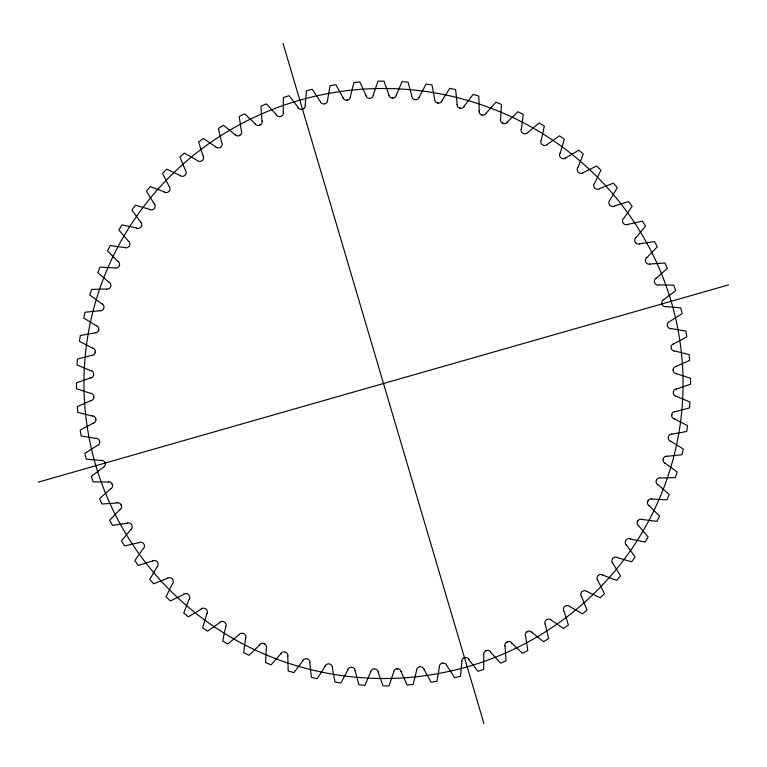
<?xml version="1.0" encoding="UTF-8"?>
<svg xmlns="http://www.w3.org/2000/svg" width="767" height="767" viewBox="0 0 767 767"><rect width="100%" height="100%" fill="white"/><g stroke="black" fill="none" stroke-linecap="round" stroke-linejoin="round"><path stroke-width="1.15" d="M305.141 105.568L306.474 90.736L308.401 90.247L312.274 89.317L320.51 101.819M461.859 661.432L460.526 676.264L458.599 676.753L454.726 677.683L446.49 665.181M93.459 374.21L93.44 374.622M673.541 392.857L673.56 392.311M287.788 656.044L288.181 670.866L291.978 672.065L293.886 672.649L302.888 660.684M479.212 111.023L478.819 96.134L476.93 95.53L473.114 94.351L464.15 106.258M327.519 100.391L330.031 85.703L331.996 85.367L335.927 84.734L343.137 97.831M439.481 666.609L436.969 681.297L435.004 681.633L431.073 682.266L423.892 669.227M95.079 351.756L95.022 352.302M671.921 415.244L671.978 414.698M266.36 647.799L265.574 662.602L269.265 664.088L271.115 664.816L281.048 653.589M500.63 119.278L501.426 104.398L495.885 102.184L486.201 113.085M350.251 96.949L353.913 82.51L357.882 82.155L359.876 82.002L366.022 95.616M416.749 670.051L413.087 684.49L411.102 684.672L407.124 684.998L400.978 671.384M98.483 329.57L98.377 330.117M668.517 437.43L668.623 436.883M245.67 637.847L243.695 652.612L245.469 653.503L249.045 655.248L259.84 644.817M521.33 129.153L523.305 114.388L521.531 113.497L517.955 111.752L507.208 122.126M373.193 95.213L377.987 81.168L381.976 81.12L383.97 81.12L389.013 95.166M393.826 671.719L389.013 685.832L387.019 685.861L383.03 685.88L378.006 671.902M663.359 459.28L663.503 458.752M541.291 140.208L544.321 126.037L539.201 122.998L527.61 132.557M225.728 626.725L222.679 640.963L227.799 644.002L239.39 634.443M396.165 95.396L402.09 81.686L408.054 82.107L411.898 96.163M370.835 671.604L364.91 685.314L362.925 685.18L358.946 684.893L355.035 670.502M656.475 480.669L656.667 480.152M206.927 613.514L202.651 627.722L205.892 630.023L207.521 631.155L219.841 622.526M560.044 153.553L564.349 139.278L561.108 136.977L559.479 135.845L547.159 144.474M419.079 97.275L426.078 84.073L428.053 84.351L431.994 84.955L434.745 99.595M347.921 669.725L340.922 682.927L338.947 682.649L335.006 682.045L332.264 667.472M647.914 501.455L648.134 500.956M189.133 599.152L183.744 612.986L186.784 615.527L188.318 616.783L201.29 609.123M577.839 167.915L583.256 154.014L580.216 151.473L578.682 150.217L565.71 157.877M441.936 100.621L449.798 88.301L455.627 89.634L457.209 104.446M325.218 666.072L317.202 678.699L315.256 678.268L311.373 677.366L309.791 662.554M637.713 521.512L637.981 521.033M172.546 583.457L166.065 596.831L168.893 599.593L170.322 600.964L183.869 594.339M594.425 183.61L600.935 170.169L598.107 167.407L596.678 166.036L583.131 172.661M157.254 566.525L149.728 579.363L152.326 582.335L153.649 583.812L167.676 578.251M609.707 200.532L617.272 187.637L615.978 186.151L613.351 183.188L599.391 188.72M143.4 548.415L134.829 560.677L137.188 563.85L138.386 565.423L152.806 560.965M623.6 218.585L632.171 206.323L628.614 201.577L614.578 205.882M636.016 237.655L645.536 226.092L643.436 222.746L642.372 221.088L627.627 224.424M130.793 529.546L121.464 540.908L124.628 545.912L139.373 542.576M120.131 509.374L109.719 520.17L111.541 523.66L112.471 525.395L127.437 523.219M646.869 257.626L657.281 246.83L656.379 245.085L654.529 241.605L639.63 243.772M110.899 488.627L99.652 498.579L100.419 500.4L101.992 504.005L117.073 502.989M656.101 278.373L667.348 268.421L666.581 266.6L665.008 262.995L649.927 264.011M103.286 467.276L91.35 476.288L92.596 480.017L93.238 481.877L108.368 482.031M663.656 299.763L675.65 290.712L673.762 285.123L659.054 284.94M239.87 135.069L239.39 135.337M527.13 631.931L527.61 631.663M97.524 445.33L84.84 453.422L85.31 455.33L86.278 459.145L101.349 460.459M669.476 321.67L682.16 313.578L681.69 311.67L680.722 307.855L665.651 306.541M260.032 124.781L259.591 124.983M506.901 642.247L507.409 642.017M93.459 423.029L80.171 430.124L81.149 435.934L95.654 438.379M673.541 343.971L686.829 336.876L685.851 331.066L671.211 328.612M485.914 650.972L486.441 650.78M91.187 400.499L77.371 406.539L77.707 410.46L77.889 412.416L92.558 416.03M675.813 366.501L689.629 360.461L689.111 354.584L674.711 351.008M302.706 108.952L302.169 109.106M464.294 658.048L464.831 657.894M38.35 482.136L728.65 284.864M90.717 377.863L76.46 382.819L76.479 386.741L76.508 388.706L90.851 393.452M676.283 389.137L690.54 384.181L690.54 382.225L690.492 378.294L676.216 373.567M442.175 663.426L442.722 663.311M91.982 355.265L77.448 359.09L77.151 363.012L77.026 364.967L90.947 370.806M674.941 411.745L689.552 407.91L689.849 403.988L689.974 402.033L676.053 396.194M347.298 99.921L346.742 99.988M671.815 434.18L686.686 431.476L687.29 427.593L687.577 425.656L674.164 418.753M94.84 332.859L80.314 335.524L80.008 337.461L79.423 341.344L92.452 348.084M396.999 668.987L397.555 668.958M666.907 456.298L681.949 454.754L682.409 452.846L683.292 449.011L670.531 441.14M99.748 310.712L85.051 312.246L83.708 317.989L96.527 325.898M392.714 97.869L392.301 97.85M106.747 289.034L91.637 289.408L90.42 293.147L89.835 295.027L101.982 303.905M660.732 477.994L675.363 477.592L677.165 471.973L665.018 463.095M415.446 99.47L415.033 99.432M351.487 667.52L352.043 667.578M651.883 499.049L666.993 499.844L667.75 498.032L669.236 494.389L657.875 484.639M114.772 267.904L100.007 267.156L97.764 272.611L109.173 282.4M437.976 102.836L437.564 102.759M125.069 247.559L110.141 245.613L108.348 249.122L107.466 250.886L118.06 261.518M641.864 519.422L656.859 521.387L657.76 519.633L659.534 516.114L648.987 505.53M460.171 107.926L459.701 107.802M136.747 228.039L121.953 224.923L119.882 228.278L118.866 229.966L128.578 241.394M630.253 538.961L645.047 542.077L646.092 540.399L648.134 537.034L638.47 525.654M481.964 114.743L481.436 114.551M149.872 209.458L135.375 205.211L134.206 206.802L131.895 210.005L140.677 222.142M617.128 557.542L631.624 561.789L633.954 558.597L635.105 556.995L626.323 544.858M503.075 123.19L502.567 122.969M263.925 643.81L264.433 644.031M164.445 191.951L150.332 186.602L147.753 189.593L146.478 191.108L154.263 203.888M602.555 575.049L616.668 580.398L617.962 578.903L620.522 575.892L612.775 563.17M180.312 175.595L166.717 169.2L163.917 171.99L162.527 173.4L169.267 186.736M586.63 591.367L600.283 597.8L601.683 596.41L604.473 593.6L597.771 580.322M197.483 160.552L184.444 153.122L181.424 155.691L179.929 156.986L185.585 170.801M569.459 606.409L582.556 613.878L584.061 612.603L587.071 610.014L581.415 596.199M215.815 146.871L203.408 138.472L200.187 140.792L198.595 141.962L203.13 156.18M551.137 620.081L563.592 628.528L568.405 625.038L564.023 611.203M235.22 134.704L223.475 125.318L218.394 128.434L221.682 142.633M531.78 632.296L543.525 641.682L546.919 639.611L548.606 638.566L545.212 624.041M255.488 124.033L244.52 113.765L240.982 115.568L239.218 116.479L241.442 131.215M511.512 642.967L522.48 653.235L526.018 651.432L527.782 650.521L525.558 635.785M276.551 114.954L266.437 103.881L262.755 105.395L260.924 106.172L261.969 121.033M490.449 652.046L500.563 663.119L502.414 662.372L506.076 660.828L505.031 645.967M298.267 107.533L289.063 95.712L285.276 96.939L283.387 97.572L283.244 112.461M468.733 659.467L477.937 671.288L479.835 670.684L483.613 669.428L483.756 654.606M120.86 504.839L121.09 505.328M111.982 484.159L112.183 484.677M104.782 462.865L104.945 463.393M283.09 43.518L483.91 723.482M99.307 441.083L99.422 441.619M95.578 418.935L95.645 419.482M673.378 370.423L673.349 369.867M93.622 396.577L93.651 397.133M461.696 661.432A3.94 3.883 1.4 0 1 464.188 657.779M464.879 657.587A3.94 3.883 1.4 0 1 468.973 659.352M442.693 663.033A3.94 3.883 1.4 0 1 446.634 665.104M439.309 666.6A3.94 3.883 1.4 0 1 442.099 663.158M420.249 666.734A3.94 3.883 1.4 0 1 424.007 669.102M416.586 670.022A3.94 3.883 1.4 0 1 419.635 666.811M397.565 668.68A3.94 3.883 1.4 0 1 401.131 671.336M393.663 671.681A3.94 3.883 1.4 0 1 396.961 668.709M374.804 668.872A3.94 3.883 1.4 0 1 378.15 671.796M370.672 671.556A3.94 3.883 1.4 0 1 374.2 668.853M352.101 667.3A3.94 3.883 1.4 0 1 355.198 670.473M347.767 669.668A3.94 3.883 1.4 0 1 351.487 667.242M329.58 663.982A3.94 3.883 1.4 0 1 332.418 667.386M325.074 666.005A3.94 3.883 1.4 0 1 328.985 663.877M307.404 658.939A3.94 3.883 1.4 0 1 309.964 662.544M302.744 660.598A3.94 3.883 1.4 0 1 306.81 658.776M285.688 652.19A3.94 3.883 1.4 0 1 287.951 655.986M280.914 653.494A3.94 3.883 1.4 0 1 285.113 651.988M264.577 643.791A3.94 3.883 1.4 0 1 266.532 647.751M259.62 644.673A3.94 3.883 1.4 0 1 263.925 643.503M244.203 633.782A3.94 3.883 1.4 0 1 245.833 637.885M239.275 634.328A3.94 3.883 1.4 0 1 243.666 633.494M224.683 622.238A3.94 3.883 1.4 0 1 225.987 626.447M219.64 622.344A3.94 3.883 1.4 0 1 224.079 621.845M206.141 609.209A3.94 3.883 1.4 0 1 207.1 613.514M201.107 608.931A3.94 3.883 1.4 0 1 205.575 608.777M188.692 594.799A3.94 3.883 1.4 0 1 189.315 599.161M183.696 594.128A3.94 3.883 1.4 0 1 188.164 594.329M172.45 579.085A3.94 3.883 1.4 0 1 172.719 583.476M167.599 578.107A3.94 3.883 1.4 0 1 172.029 578.644M157.503 562.163A3.94 3.883 1.4 0 1 157.427 566.564M152.748 560.811A3.94 3.883 1.4 0 1 157.13 561.693M143.956 544.139A3.94 3.883 1.4 0 1 143.525 548.52M139.258 542.336A3.94 3.883 1.4 0 1 143.554 543.554M131.886 525.127A3.94 3.883 1.4 0 1 131.099 529.46M127.341 522.969A3.94 3.883 1.4 0 1 131.531 524.513M121.359 505.242A3.94 3.883 1.4 0 1 120.237 509.499M117.006 502.74A3.94 3.883 1.4 0 1 121.052 504.6M112.452 484.6A3.94 3.883 1.4 0 1 110.994 488.761M108.31 481.772A3.94 3.883 1.4 0 1 112.203 483.939M105.223 463.335A3.94 3.883 1.4 0 1 103.43 467.371M101.349 460.296A3.94 3.883 1.4 0 1 105.05 462.76M99.7 441.591A3.94 3.883 1.4 0 1 97.601 445.474M96.076 438.254A3.94 3.883 1.4 0 1 99.576 440.996M95.933 419.472A3.94 3.883 1.4 0 1 93.526 423.183M92.586 415.877A3.94 3.883 1.4 0 1 95.856 418.878M93.938 397.143A3.94 3.883 1.4 0 1 91.244 400.652M90.889 393.298A3.94 3.883 1.4 0 1 93.91 396.539M93.727 374.727A3.94 3.883 1.4 0 1 90.755 378.016M90.995 370.547A3.94 3.883 1.4 0 1 93.747 374.018M95.3 352.36A3.94 3.883 1.4 0 1 92.078 355.418M92.912 347.988A3.94 3.883 1.4 0 1 95.376 351.66M98.655 330.193A3.94 3.883 1.4 0 1 95.204 332.983M96.604 325.745A3.94 3.883 1.4 0 1 98.77 329.599M103.756 308.353A3.94 3.883 1.4 0 1 100.094 310.865M102.069 303.761A3.94 3.883 1.4 0 1 103.919 307.768M110.592 286.973A3.94 3.883 1.4 0 1 106.738 289.197M109.269 282.266A3.94 3.883 1.4 0 1 110.803 286.407M119.106 266.187A3.94 3.883 1.4 0 1 115.088 268.105M118.166 261.394A3.94 3.883 1.4 0 1 119.364 265.641M129.259 246.121A3.94 3.883 1.4 0 1 125.098 247.731M128.693 241.279A3.94 3.883 1.4 0 1 129.546 245.603M140.802 222.037A3.94 3.883 1.4 0 1 141.301 226.409M140.907 227.003A3.94 3.883 1.4 0 1 136.631 228.278M154.177 208.662A3.94 3.883 1.4 0 1 149.814 209.612M154.397 203.792A3.94 3.883 1.4 0 1 154.55 208.193M169.402 186.649A3.94 3.883 1.4 0 1 169.21 191.05M168.73 191.568A3.94 3.883 1.4 0 1 164.301 192.172M184.742 175.509A3.94 3.883 1.4 0 1 180.283 175.768M185.739 170.725A3.94 3.883 1.4 0 1 185.192 175.097M201.913 160.802A3.94 3.883 1.4 0 1 197.445 160.715M203.284 156.113A3.94 3.883 1.4 0 1 202.392 160.428M220.206 147.475A3.94 3.883 1.4 0 1 215.757 147.043M221.941 142.902A3.94 3.883 1.4 0 1 220.714 147.13M239.505 135.596A3.94 3.883 1.4 0 1 235.105 134.819M241.605 131.176A3.94 3.883 1.4 0 1 240.033 135.299M262.132 121.004A3.94 3.883 1.4 0 1 260.243 124.992M259.591 125.289A3.94 3.883 1.4 0 1 255.267 124.187M283.416 112.452A3.94 3.883 1.4 0 1 281.211 116.277M280.54 116.526A3.94 3.883 1.4 0 1 276.312 115.088M305.304 105.568A3.94 3.883 1.4 0 1 302.812 109.221M302.121 109.413A3.94 3.883 1.4 0 1 298.027 107.648M324.307 103.967A3.94 3.883 1.4 0 1 320.366 101.896M327.691 100.4A3.94 3.883 1.4 0 1 324.901 103.842M346.751 100.266A3.94 3.883 1.4 0 1 342.993 97.898M350.414 96.978A3.94 3.883 1.4 0 1 347.365 100.189M369.435 98.32A3.94 3.883 1.4 0 1 365.869 95.664M373.337 95.319A3.94 3.883 1.4 0 1 370.039 98.291M392.196 98.128A3.94 3.883 1.4 0 1 388.85 95.204M396.328 95.444A3.94 3.883 1.4 0 1 392.8 98.147M414.899 99.7A3.94 3.883 1.4 0 1 411.802 96.527M419.233 97.332A3.94 3.883 1.4 0 1 415.513 99.758M437.42 103.018A3.94 3.883 1.4 0 1 434.582 99.614M441.926 100.995A3.94 3.883 1.4 0 1 438.015 103.123M459.596 108.061A3.94 3.883 1.4 0 1 457.036 104.456M464.256 106.402A3.94 3.883 1.4 0 1 460.19 108.224M481.312 114.81A3.94 3.883 1.4 0 1 479.049 111.014M486.086 113.506A3.94 3.883 1.4 0 1 481.887 115.012M507.284 122.279A3.94 3.883 1.4 0 1 502.979 123.458M502.327 123.161A3.94 3.883 1.4 0 1 500.372 119.201M522.797 133.218A3.94 3.883 1.4 0 1 521.167 129.115M527.725 132.672A3.94 3.883 1.4 0 1 523.334 133.506M547.274 144.599A3.94 3.883 1.4 0 1 542.835 145.097M542.231 144.704A3.94 3.883 1.4 0 1 540.927 140.495M565.806 158.002A3.94 3.883 1.4 0 1 561.339 158.155M560.773 157.724A3.94 3.883 1.4 0 1 559.814 153.419M583.217 172.805A3.94 3.883 1.4 0 1 578.759 172.604M578.222 172.134A3.94 3.883 1.4 0 1 577.609 167.772M594.55 187.915A3.94 3.883 1.4 0 1 594.281 183.524M599.401 188.893A3.94 3.883 1.4 0 1 594.971 188.356M609.497 204.837A3.94 3.883 1.4 0 1 609.573 200.436M614.252 206.189A3.94 3.883 1.4 0 1 609.87 205.307M627.684 224.578A3.94 3.883 1.4 0 1 623.389 223.36M622.986 222.775A3.94 3.883 1.4 0 1 623.418 218.394M639.601 243.944A3.94 3.883 1.4 0 1 635.421 242.401M635.066 241.787A3.94 3.883 1.4 0 1 635.843 237.454M649.946 264.174A3.94 3.883 1.4 0 1 645.9 262.304M645.593 261.672A3.94 3.883 1.4 0 1 646.715 257.405M658.652 285.132A3.94 3.883 1.4 0 1 654.759 282.965M654.51 282.304A3.94 3.883 1.4 0 1 655.967 278.143M661.777 303.665A3.94 3.883 1.4 0 1 663.57 299.629M665.651 306.704A3.94 3.883 1.4 0 1 661.95 304.24M667.3 325.409A3.94 3.883 1.4 0 1 669.399 321.526M670.924 328.746A3.94 3.883 1.4 0 1 667.424 326.004M671.067 347.528A3.94 3.883 1.4 0 1 673.474 343.817M674.414 351.123A3.94 3.883 1.4 0 1 671.144 348.122M673.062 369.857A3.94 3.883 1.4 0 1 675.756 366.348M676.111 373.702A3.94 3.883 1.4 0 1 673.09 370.461M676.005 396.347A3.94 3.883 1.4 0 1 673.253 392.877M673.282 392.167A3.94 3.883 1.4 0 1 676.245 388.879M674.097 418.907A3.94 3.883 1.4 0 1 671.633 415.235M671.71 414.535A3.94 3.883 1.4 0 1 674.931 411.486M668.345 436.807A3.94 3.883 1.4 0 1 671.796 434.017M670.396 441.255A3.94 3.883 1.4 0 1 668.23 437.401M663.244 458.647A3.94 3.883 1.4 0 1 666.907 456.135M664.931 463.239A3.94 3.883 1.4 0 1 663.081 459.232M656.408 480.027A3.94 3.883 1.4 0 1 660.262 477.803M657.731 484.734A3.94 3.883 1.4 0 1 656.197 480.593M647.894 500.813A3.94 3.883 1.4 0 1 651.912 498.895M648.834 505.606A3.94 3.883 1.4 0 1 647.636 501.359M637.741 520.879A3.94 3.883 1.4 0 1 641.902 519.269M638.307 525.721A3.94 3.883 1.4 0 1 637.454 521.397M626.198 544.963A3.94 3.883 1.4 0 1 625.699 540.591M626.093 539.997A3.94 3.883 1.4 0 1 630.369 538.722M612.823 558.338A3.94 3.883 1.4 0 1 617.186 557.388M612.603 563.208A3.94 3.883 1.4 0 1 612.449 558.807M597.598 580.351A3.94 3.883 1.4 0 1 597.79 575.95M598.27 575.432A3.94 3.883 1.4 0 1 602.699 574.828M582.258 591.491A3.94 3.883 1.4 0 1 586.717 591.232M581.261 596.275A3.94 3.883 1.4 0 1 581.808 591.903M565.087 606.198A3.94 3.883 1.4 0 1 569.555 606.285M563.716 610.887A3.94 3.883 1.4 0 1 564.608 606.572M546.794 619.525A3.94 3.883 1.4 0 1 551.243 619.957M545.059 624.098A3.94 3.883 1.4 0 1 546.286 619.87M527.495 631.404A3.94 3.883 1.4 0 1 531.895 632.181M525.395 635.824A3.94 3.883 1.4 0 1 526.967 631.701M504.868 645.996A3.94 3.883 1.4 0 1 506.757 642.008M507.409 641.711A3.94 3.883 1.4 0 1 511.733 642.813M483.584 654.548A3.94 3.883 1.4 0 1 485.789 650.723M486.46 650.474A3.94 3.883 1.4 0 1 490.688 651.912M214.981 627.272A299.552 294.998 1.4 0 0 682.237 405.494A299.552 294.998 1.4 0 0 253.283 117.734A299.552 294.998 1.4 0 0 214.981 627.272"/></g></svg>
